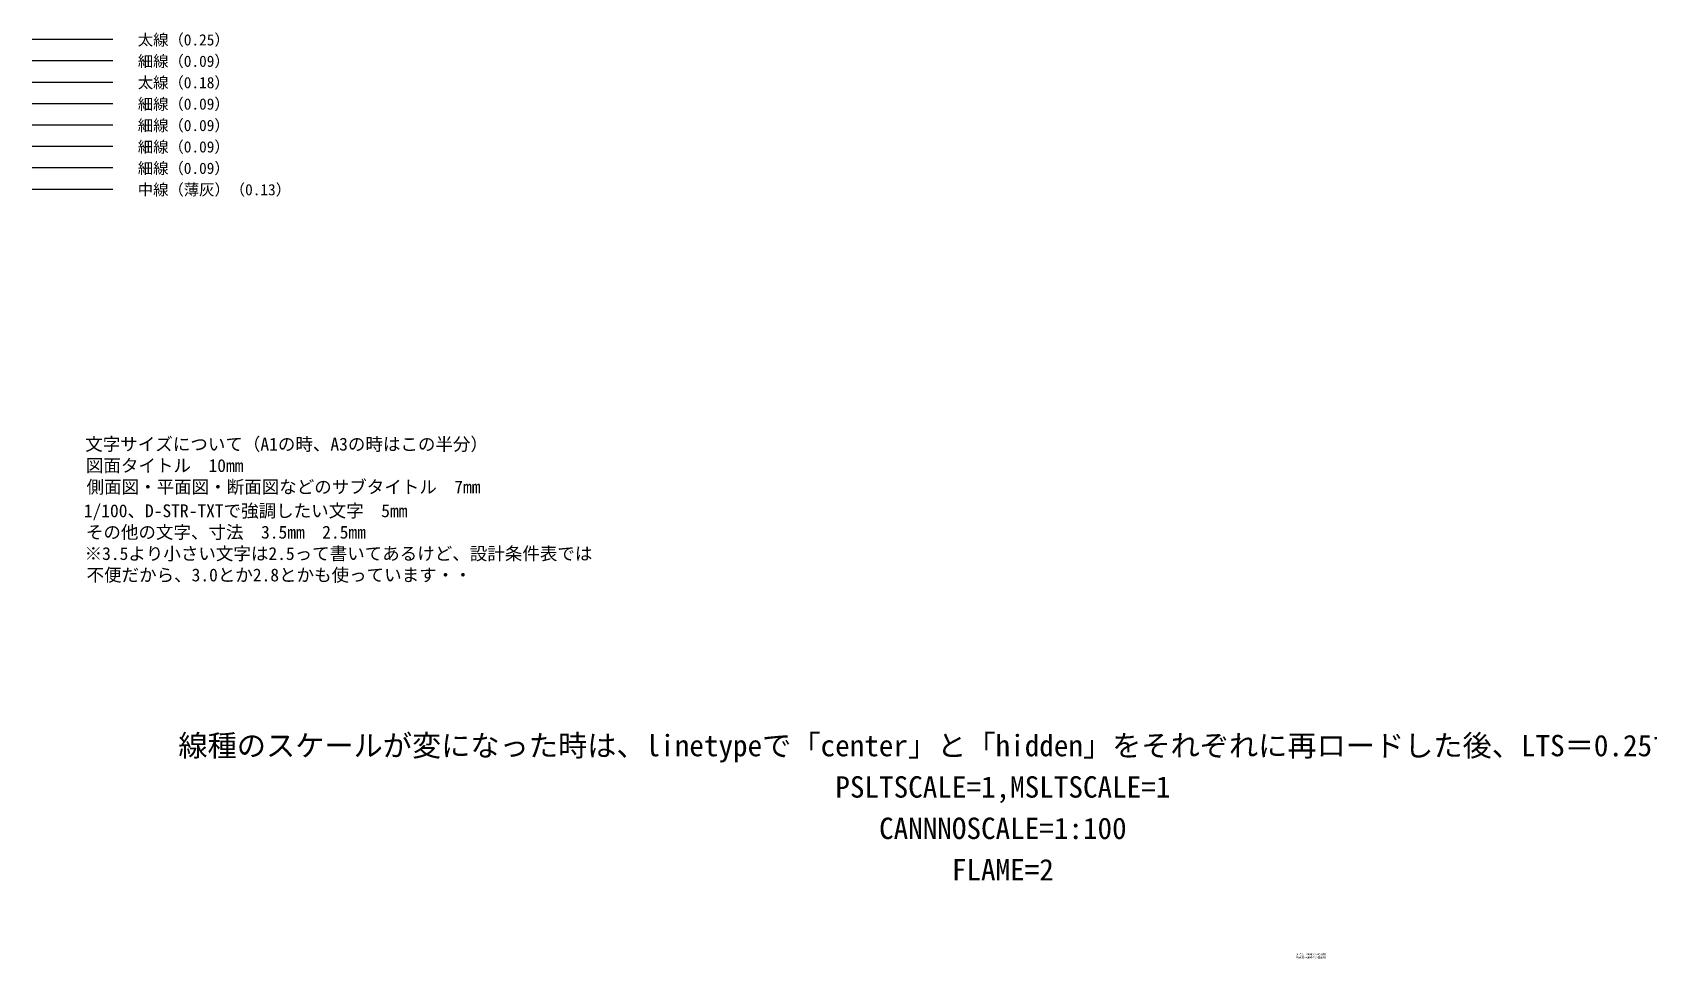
# Model space of a CAD drawing. Header units: millimetres. Extents: x -154198 to 210257, y -78304 to 147765.
# Drawn here: x -22477 to 128514, y 61214 to 147765 of the extents above; entities that cross this region are included whole.
import ezdxf
from ezdxf.enums import TextEntityAlignment as Align

# ---------------------------------------------------------------- set-up
doc = ezdxf.new("R2010")
doc.units = ezdxf.units.MM
doc.header["$LTSCALE"] = 0.25
doc.layers.get('Defpoints').update_dxf_attribs({"color": 171})
doc.layers.add('D-VIEW', color=8, linetype='Continuous', plot=False)
doc.layers.add('D-WORK', color=191, linetype='Continuous', plot=False)
doc.styles.add('MSゴシック_10', font='MS Gothic.ttf')

msp = doc.modelspace()

# ---------------------------------------------------------------- linework, layer by layer
at = {"color": 1, "lineweight": -2}
msp.add_line((-22476.8, 147119.8), (-14967, 147119.8), dxfattribs=at)
at = {"color": 2, "lineweight": -2}
msp.add_line((-22476.8, 145119.8), (-14967, 145119.8), dxfattribs=at)
at = {"color": 3, "lineweight": -2}
msp.add_line((-22476.8, 143119.8), (-14967, 143119.8), dxfattribs=at)
at = {"color": 4, "lineweight": -2}
msp.add_line((-22476.8, 141119.8), (-14967, 141119.8), dxfattribs=at)
at = {"color": 5, "lineweight": -2}
msp.add_line((-22476.8, 139119.8), (-14967, 139119.8), dxfattribs=at)
at = {"color": 6, "lineweight": -2}
msp.add_line((-22476.8, 137119.8), (-14967, 137119.8), dxfattribs=at)
at = {"color": 7, "lineweight": -2}
msp.add_line((-22476.8, 135119.8), (-14967, 135119.8), dxfattribs=at)
at = {"color": 8, "lineweight": -2}
msp.add_line((-22476.8, 133119.8), (-14967, 133119.8), dxfattribs=at)

# ---------------------------------------------------------------- texts
at = {"style": 'MSゴシック_10'}
for s, p in [('太線（0.25）', (-12624.4, 146538.8, 0)), ('細線（0.09）', (-12624.4, 144538.8, 0)), ('太線（0.18）', (-12624.4, 142538.8, 0)), ('細線（0.09）', (-12624.4, 140538.8, 0)), ('細線（0.09）', (-12624.4, 138538.8, 0)), ('細線（0.09）', (-12624.4, 136538.8, 0)), ('細線（0.09）', (-12624.4, 134538.8, 0)), ('中線（薄灰）（0.13）', (-12624.4, 132538.8, 0))]:
    msp.add_text(s, height=1050, dxfattribs=at).set_placement(p)
at = {"layer": 'D-VIEW', "style": 'MSゴシック_10'}
for s, p in [('文字サイズについて（A1の時、A3の時はこの半分）', (-17532.3, 108688)), ('図面タイトル\u300010mm', (-17472.4, 106688.9)), ('側面図・平面図・断面図などのサブタイトル\u30007mm', (-17412.4, 104689.8)), ('1/100、D-STR-TXTで強調したい文字\u30005mm', (-17669.4, 102462.2)), ('その他の文字、寸法\u30003.5mm\u30002.5mm', (-17472.4, 100463.1)), ('※3.5より小さい文字は2.5って書いてあるけど、設計条件表では', (-17592.3, 98464)), ('不便だから、3.0とか2.8とかも使っています・・', (-17412.4, 96464.9))]:
    msp.add_text(s, height=1199.46, dxfattribs=at).set_placement(p)
at = {"layer": 'D-WORK', "color": 1, "linetype": 'Continuous', "style": 'MSゴシック_10'}
for s, p in [('線種のスケールが変になった時は、linetypeで「center」と「hidden」をそれぞれに再ロードした後、LTS＝0.25で再読み込み', (68185.2, 79525.2)), ('PSLTSCALE=1,MSLTSCALE=1', (68185.2, 75659.1)), ('CANNNOSCALE=1:100', (68185.2, 71792.9)), ('FLAME=2', (68185.2, 67926.7))]:
    msp.add_text(s, height=2000, dxfattribs=at).set_placement(p, align=Align.BOTTOM_CENTER)
at = {"layer": 'Defpoints', "insert": (95598.8, 61701.3), "char_height": 175, "width": 2604.213, "attachment_point": 1, "style": 'MSゴシック_10'}
msp.add_mtext('起点方→資料②の可動側\\P終点方→資料③の固定側', dxfattribs=at)

doc.saveas('drawing.dxf')
